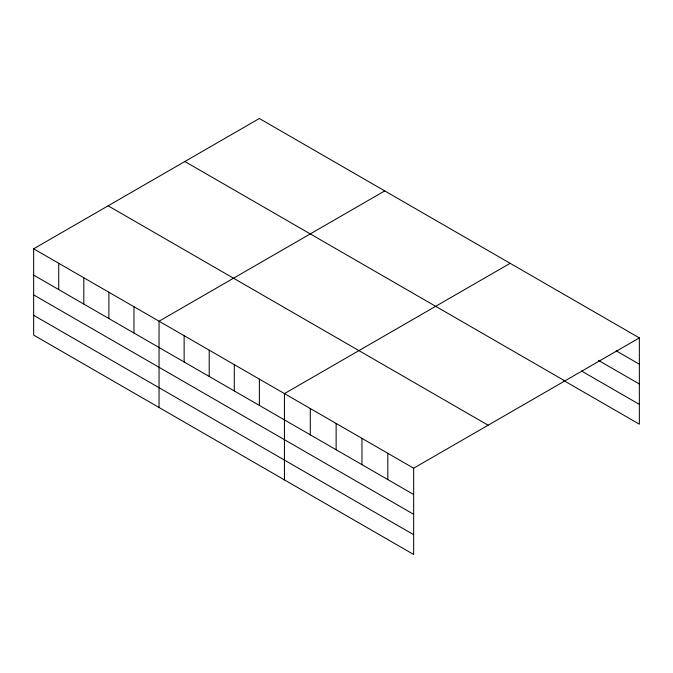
<?xml version="1.0" encoding="UTF-8"?>
<svg xmlns="http://www.w3.org/2000/svg" width="673" height="673" viewBox="0 0 673 673"><rect width="100%" height="100%" fill="white"/><g stroke="black" fill="none" stroke-linecap="round" stroke-linejoin="round"><path stroke-width="1.01" d="M413.659 514.298L413.659 468.206L33.65 248.808L33.65 335.095L413.659 554.493L413.659 514.298L33.65 294.9M563.612 380.464L639.35 424.192L639.35 337.905L259.341 118.507L33.65 248.808M384.746 190.913L159.055 321.214L159.055 407.493M510.151 263.311L284.452 393.612L284.452 479.899M413.659 468.206L639.35 337.905M616.182 350.826L639.35 364.202M598.364 360.333L639.35 383.997M581.43 370.949L639.35 404.389M184.865 161.512L564.874 380.901M108.126 205.812L488.135 425.21M33.65 275.106L413.659 494.504M33.65 315.301L413.659 534.699M387.816 453.291L387.816 479.58M361.973 438.367L361.973 464.664M336.138 423.452L336.138 449.741M310.295 408.528L310.295 434.825M259.374 379.135L259.374 405.424M234.297 364.648L234.297 390.946M209.21 350.17L209.21 376.468M184.133 335.692L184.133 361.99M133.969 306.728L133.969 333.026M108.891 292.25L108.891 318.548M83.814 277.772L83.814 304.07M58.728 263.294L58.728 289.583"/></g></svg>
